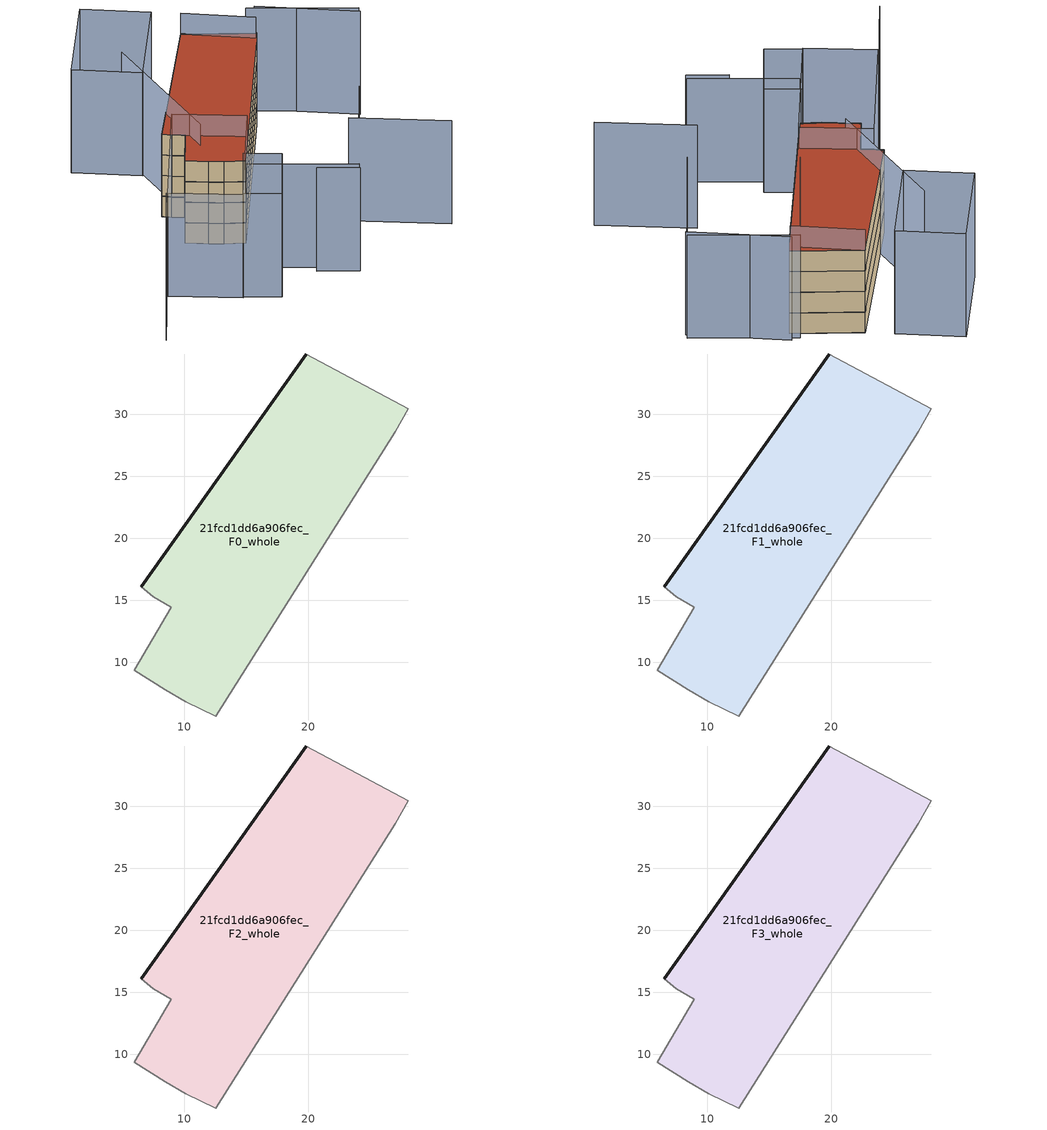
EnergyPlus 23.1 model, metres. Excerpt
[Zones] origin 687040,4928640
21fcd1dd6a906fec_F0_whole
 floor ground (EU_floor_Construction): 12.52,5.67 26.99,28.58 28.06,30.46 19.81,34.87 6.51,16.08 7.47,15.29 8.93,14.45 5.95,9.38 8.45,7.8 10.09,6.83 z0
 wall outside (EU_wall_Construction): 6.51,16.08 19.81,34.87 z0:3
 wall adiabatic (EU_wall_Construction): 19.81,34.87 28.06,30.46 26.99,28.58 12.52,5.67 10.09,6.83 8.45,7.8 5.95,9.38 8.93,14.45 7.47,15.29 6.51,16.08 z0:3
21fcd1dd6a906fec_F1_whole
 floor to 21fcd1dd6a906fec_F0_whole (EU_floor_Construction): 12.51,5.67 26.99,28.58 28.05,30.46 19.8,34.87 6.5,16.08 7.47,15.29 8.93,14.45 5.95,9.38 8.45,7.8 10.09,6.83 z3
 wall outside (EU_wall_Construction): 6.51,16.08 19.81,34.87 z3:6
 wall adiabatic (EU_wall_Construction): 19.81,34.87 28.06,30.46 26.99,28.58 12.52,5.67 10.09,6.83 8.45,7.8 5.95,9.38 8.93,14.45 7.47,15.29 6.51,16.08 z3:6
21fcd1dd6a906fec_F2_whole
 floor to 21fcd1dd6a906fec_F1_whole (EU_floor_Construction): 12.51,5.67 26.99,28.58 28.05,30.46 19.8,34.87 6.5,16.08 7.47,15.29 8.93,14.45 5.95,9.38 8.45,7.8 10.09,6.83 z6
 wall outside (EU_wall_Construction): 6.51,16.08 19.81,34.87 z6:9
 wall adiabatic (EU_wall_Construction): 19.81,34.87 28.06,30.46 26.99,28.58 12.52,5.67 10.09,6.83 8.45,7.8 5.95,9.38 8.93,14.45 7.47,15.29 6.51,16.08 z6:9
21fcd1dd6a906fec_F3_whole
 floor to 21fcd1dd6a906fec_F2_whole (EU_floor_Construction): 12.51,5.67 26.99,28.58 28.05,30.46 19.8,34.87 6.5,16.08 7.47,15.29 8.93,14.45 5.95,9.38 8.45,7.8 10.09,6.83 z9
 wall outside (EU_wall_Construction): 6.51,16.08 19.81,34.87 z9:12
 wall adiabatic (EU_wall_Construction): 19.81,34.87 28.06,30.46 26.99,28.58 12.52,5.67 10.09,6.83 8.45,7.8 5.95,9.38 8.93,14.45 7.47,15.29 6.51,16.08 z9:12
 roof outside (EU_roof_Construction): 28.06,30.46 26.99,28.58 12.52,5.67 10.09,6.83 8.45,7.8 5.95,9.38 8.93,14.45 7.47,15.29 6.51,16.08 19.81,34.87 z12
shading: -6.87,-8.69 -3.98,-3.61 / 16.93,-4.09 21.64,-6.66 / -4.02,-3.67 -1.96,-0.03 / 9.13,30.7 9.38,11.62 / 36.68,-2.92 25.99,3.9 / 39.24,24.42 28.52,31.85 / 27.41,29.54 19.8,34.87 / 10.34,-7.08 6.19,-4.7 / 6.19,-4.7 10.74,3.23 / 10.74,3.23 14.89,0.85 / 14.89,0.85 10.34,-7.08 / -1.85,-0.09 7.49,15.32 / 7.49,15.32 15.44,10.5 / 15.44,10.5 6.1,-4.91 / 6.1,-4.91 -1.85,-0.09 / 39.43,25.14 21.92,-5.87 / 21.92,-5.87 9.87,0.94 / 9.87,0.94 27.38,31.95 / 27.38,31.95 39.43,25.14 / 16.81,36.89 9.06,25.36 / 9.06,25.36 1.75,30.27 / 1.75,30.27 9.51,41.8 / 9.51,41.8 16.81,36.89 z0:15
[Building]
EU S2 Campaign: North Axis=0; Terrain=City; Solar Distribution=FullExterior
[Site:Location]
Bologna: Latitude=44.5; Longitude=11.25; Time Zone=1; Elevation=37
[SizingPeriod:WeatherFileDays]
AnnualSizingPeriod: Begin Month=1; Begin Day of Month=1; End Month=12; End Day of Month=31; Day of Week for Start Day=Monday; Use Weather File Daylight Saving Period=No; Use Weather File Rain and Snow Indicators=No
[MATERIAL]
EU_InternalMass_Material: Roughness=MediumRough; Thickness=0.1; Conductivity=1; Density=1800; Specific Heat=900; Thermal Absorptance=0.9; Solar Absorptance=0.7; Visible Absorptance=0.7
[MATERIAL:NOMASS] Roughness=MediumRough; Thermal Absorptance=0.9; Solar Absorptance=0.7; Visible Absorptance=0.7
Name | Thermal Resistance
EU_wall_NoMass | 0.937881
EU_roof_NoMass | 0.548572
EU_floor_NoMass | 0.71348
[CONSTRUCTION]
EU_wall_Construction: EU_wall_NoMass
EU_roof_Construction: EU_roof_NoMass
EU_floor_Construction: EU_floor_NoMass
EU_InternalMass_Construction: EU_InternalMass_Material
[ZONE] Type=1; Multiplier=1; Ceiling Height=autocalculate; Floor Area=autocalculate; Part of Total Floor Area=Yes
Name | Volume
21fcd1dd6a906fec_F0_whole | 836.936
21fcd1dd6a906fec_F1_whole; 21fcd1dd6a906fec_F2_whole; 21fcd1dd6a906fec_F3_whole | 836.938
[INTERNALMASS] Construction=EU_InternalMass_Construction; Surface Area=278.979
Name | Zone or ZoneList
21fcd1dd6a906fec_F0_whole_EU_InternalMass | 21fcd1dd6a906fec_F0_whole
21fcd1dd6a906fec_F1_whole_EU_InternalMass | 21fcd1dd6a906fec_F1_whole
21fcd1dd6a906fec_F2_whole_EU_InternalMass | 21fcd1dd6a906fec_F2_whole
21fcd1dd6a906fec_F3_whole_EU_InternalMass | 21fcd1dd6a906fec_F3_whole
[OTHEREQUIPMENT] Fuel Type=Electricity; Design Level Calculation Method=Watts/Area; Power per Zone Floor Area=1; Fraction Latent=0; Fraction Radiant=0; Fraction Lost=0; Carbon Dioxide Generation Rate=0; EndUse Subcategory=EU_Step8_InternalGains
Name | Zone or ZoneList or Space or SpaceList | Schedule
EU_Step8_InternalGain_21fcd1dd6a906fec_F0_whole_f000 | 21fcd1dd6a906fec_F0_whole | EU_Step8_GainSchedule_21fcd1dd6a906fec_F0_whole_f000
EU_Step8_InternalGain_21fcd1dd6a906fec_F1_whole_f000 | 21fcd1dd6a906fec_F1_whole | EU_Step8_GainSchedule_21fcd1dd6a906fec_F1_whole_f000
EU_Step8_InternalGain_21fcd1dd6a906fec_F2_whole_f000 | 21fcd1dd6a906fec_F2_whole | EU_Step8_GainSchedule_21fcd1dd6a906fec_F2_whole_f000
EU_Step8_InternalGain_21fcd1dd6a906fec_F3_whole_f000 | 21fcd1dd6a906fec_F3_whole | EU_Step8_GainSchedule_21fcd1dd6a906fec_F3_whole_f000
[ZONEVENTILATION:DESIGNFLOWRATE] Schedule=EU_AlwaysOn; Design Flow Rate Calculation Method=AirChanges/Hour; Air Changes per Hour=0.687892; Ventilation Type=Natural; Fan Pressure Rise=0; Fan Total Efficiency=1; Constant Term Coefficient=1; Temperature Term Coefficient=0; Velocity Term Coefficient=0; Velocity Squared Term Coefficient=0; Minimum Indoor Temperature=-100; Maximum Indoor Temperature=100; Delta Temperature=-100; Minimum Outdoor Temperature=-100; Maximum Outdoor Temperature=100; Maximum Wind Speed=40
Name | Zone or ZoneList or Space or SpaceList
EU_ConstantAir_21fcd1dd6a906fec_F0_whole | 21fcd1dd6a906fec_F0_whole
EU_ConstantAir_21fcd1dd6a906fec_F1_whole | 21fcd1dd6a906fec_F1_whole
EU_ConstantAir_21fcd1dd6a906fec_F2_whole | 21fcd1dd6a906fec_F2_whole
EU_ConstantAir_21fcd1dd6a906fec_F3_whole | 21fcd1dd6a906fec_F3_whole
[HVACTEMPLATE:THERMOSTAT] Constant Heating Setpoint=20; Constant Cooling Setpoint=50
EU_HeatOnly_21fcd1dd6a906fec_F0_whole; EU_HeatOnly_21fcd1dd6a906fec_F1_whole; EU_HeatOnly_21fcd1dd6a906fec_F2_whole; EU_HeatOnly_21fcd1dd6a906fec_F3_whole
[HVACTEMPLATE:ZONE:IDEALLOADSAIRSYSTEM] System Availability Schedule=EU_AlwaysOn; Maximum Heating Supply Air Temperature=50; Minimum Cooling Supply Air Temperature=13; Maximum Heating Supply Air Humidity Ratio=0.0156; Minimum Cooling Supply Air Humidity Ratio=0.0077; Heating Limit=NoLimit; Cooling Limit=NoLimit; Heating Availability Schedule=EU_AlwaysOn; Cooling Availability Schedule=EU_CoolingOff; Dehumidification Control Type=ConstantSensibleHeatRatio; Cooling Sensible Heat Ratio=0.7; Dehumidification Setpoint=60; Humidification Control Type=None; Humidification Setpoint=30; Outdoor Air Method=None; Outdoor Air Flow Rate per Person=0.00944; Outdoor Air Flow Rate per Zone Floor Area=0; Outdoor Air Flow Rate per Zone=0; Demand Controlled Ventilation Type=None; Outdoor Air Economizer Type=NoEconomizer; Heat Recovery Type=None; Sensible Heat Recovery Effectiveness=0.7; Latent Heat Recovery Effectiveness=0.65
Name | Template Thermostat
21fcd1dd6a906fec_F0_whole | EU_HeatOnly_21fcd1dd6a906fec_F0_whole
21fcd1dd6a906fec_F1_whole | EU_HeatOnly_21fcd1dd6a906fec_F1_whole
21fcd1dd6a906fec_F2_whole | EU_HeatOnly_21fcd1dd6a906fec_F2_whole
21fcd1dd6a906fec_F3_whole | EU_HeatOnly_21fcd1dd6a906fec_F3_whole
[SIZING:ZONE] Zone Cooling Design Supply Air Temperature Input Method=SupplyAirTemperature; Zone Cooling Design Supply Air Temperature=13; Zone Heating Design Supply Air Temperature Input Method=SupplyAirTemperature; Zone Heating Design Supply Air Temperature=50; Zone Cooling Design Supply Air Humidity Ratio=0.008; Zone Heating Design Supply Air Humidity Ratio=0.008; Cooling Design Air Flow Method=DesignDay; Cooling Design Air Flow Rate=0; Cooling Minimum Air Flow per Zone Floor Area=0.000762; Cooling Minimum Air Flow=0; Cooling Minimum Air Flow Fraction=0.2; Heating Design Air Flow Method=DesignDay; Heating Design Air Flow Rate=0; Heating Maximum Air Flow per Zone Floor Area=0.002032; Heating Maximum Air Flow=0.141576; Heating Maximum Air Flow Fraction=0.3; Account for Dedicated Outdoor Air System=No; Dedicated Outdoor Air System Control Strategy=NeutralSupplyAir; Dedicated Outdoor Air Low Setpoint Temperature for Design=autosize; Dedicated Outdoor Air High Setpoint Temperature for Design=autosize; Zone Load Sizing Method=Sensible Load Only No Latent Load; Zone Latent Cooling Design Supply Air Humidity Ratio Input Method=HumidityRatioDifference; Zone Cooling Design Supply Air Humidity Ratio Difference=0.005; Zone Latent Heating Design Supply Air Humidity Ratio Input Method=HumidityRatioDifference; Zone Humidification Design Supply Air Humidity Ratio Difference=0.005
21fcd1dd6a906fec_F0_whole; 21fcd1dd6a906fec_F1_whole; 21fcd1dd6a906fec_F2_whole; 21fcd1dd6a906fec_F3_whole
[SCHEDULE:CONSTANT]
Name | Hourly Value
EU_AlwaysOn | 1
EU_CoolingOff | 0
[SCHEDULE:FILE] Column Number=1; Rows to Skip at Top=0; Number of Hours of Data=8760; Column Separator=Comma; Interpolate to Timestep=No; Minutes per Item=60; Adjust Schedule for Daylight Savings=Yes
Name | File
EU_Step8_GainSchedule_21fcd1dd6a906fec_F0_whole_f000 | ../../schedules/21fcd1dd6a906fec/21fcd1dd6a906fec_F0_whole_f000_gain.csv
EU_Step8_GainSchedule_21fcd1dd6a906fec_F1_whole_f000 | ../../schedules/21fcd1dd6a906fec/21fcd1dd6a906fec_F1_whole_f000_gain.csv
EU_Step8_GainSchedule_21fcd1dd6a906fec_F2_whole_f000 | ../../schedules/21fcd1dd6a906fec/21fcd1dd6a906fec_F2_whole_f000_gain.csv
EU_Step8_GainSchedule_21fcd1dd6a906fec_F3_whole_f000 | ../../schedules/21fcd1dd6a906fec/21fcd1dd6a906fec_F3_whole_f000_gain.csv
